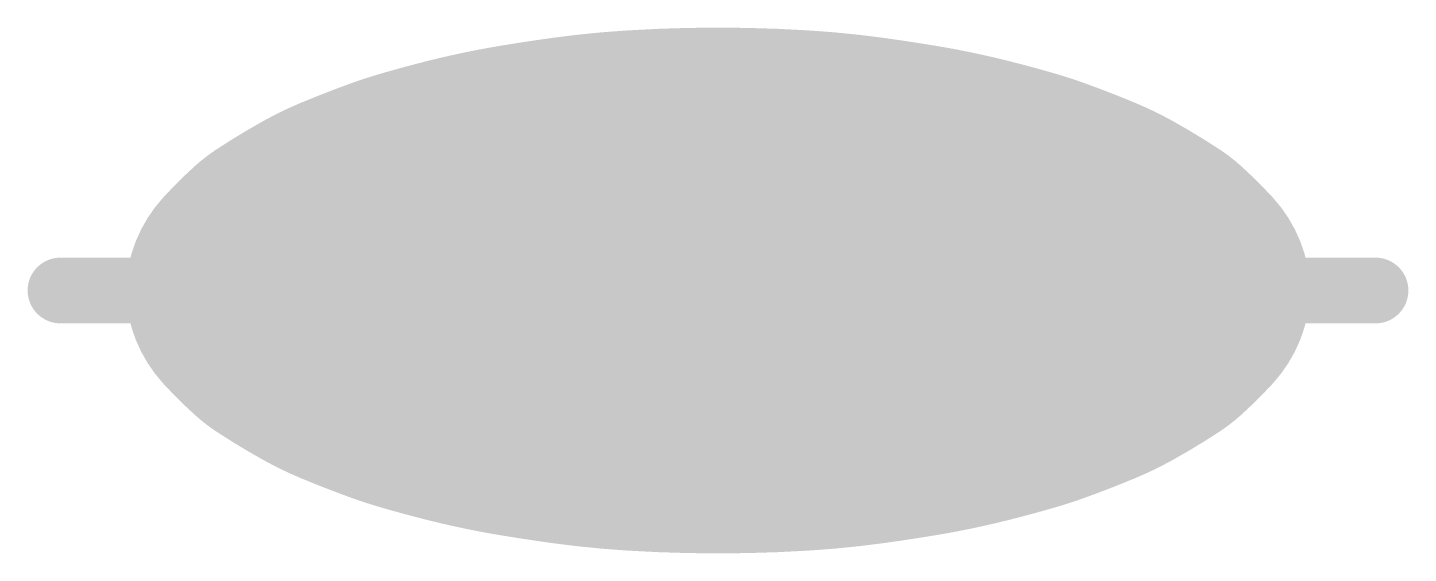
# Model space of a CAD drawing. Extents: x 3.345 to 3.555, y 2.01 to 2.09.
import ezdxf

# ---------------------------------------------------------------- set-up
doc = ezdxf.new("R2010")
doc.units = 0
doc.header["$MEASUREMENT"] = 0
doc.layers.get('0').update_dxf_attribs({"linetype": 'CONTINUOUS'})
doc.layers.add('21', color=251, linetype='CONTINUOUS')
doc.layers.add('51', color=251, linetype='CONTINUOUS')

msp = doc.modelspace()

# ---------------------------------------------------------------- hatches: boundary and pattern name
at = {"linetype": 'ByBlock'}
h = msp.add_hatch(color=256, dxfattribs=at)
h.set_gradient(color1=(204, 153, 0), color2=(204, 153, 0))
edge = h.paths.add_edge_path()
edge.add_arc((3.38017, 2.05), 0.01767, 180, 201.818)
edge.add_arc((3.38179, 2.05065), 0.01942, 201.818, 222.6196)
edge.add_arc((3.4206, 2.08636), 0.07216, 222.6196, 227.7217)
edge.add_arc((3.38838, 2.05093), 0.02427, 227.7217, 236.5255)
edge.add_arc((3.43448, 2.12063), 0.10783, 236.5255, 240.9992)
edge.add_arc((3.4078, 2.0725), 0.0528, 240.9992, 247.3943)
edge.add_arc((3.45269, 2.18033), 0.16961, 247.3943, 250.0798)
edge.add_arc((3.4211, 2.09316), 0.07688, 250.0798, 254.069)
edge.add_arc((3.45608, 2.21569), 0.20431, 254.069, 256.041)
edge.add_arc((3.44092, 2.1547), 0.14147, 256.041, 258.4109)
edge.add_arc((3.43753, 2.13817), 0.12459, 258.4109, 260.6629)
edge.add_arc((3.46824, 2.32498), 0.31391, 260.6629, 262.0817)
edge.add_arc((3.4456, 2.16218), 0.14954, 262.0817, 266.4221)
edge.add_arc((3.45, 2.23253), 0.22003, 266.4221, 270)
edge.add_arc((3.45, 2.23253), 0.22003, 270, 273.5779)
edge.add_arc((3.4544, 2.16218), 0.14954, 273.5779, 277.9183)
edge.add_arc((3.43176, 2.32498), 0.31391, 277.9183, 279.3371)
edge.add_arc((3.46247, 2.13817), 0.12459, 279.3371, 281.5891)
edge.add_arc((3.45908, 2.1547), 0.14147, 281.5891, 283.959)
edge.add_arc((3.44392, 2.21569), 0.20431, 283.959, 285.931)
edge.add_arc((3.4789, 2.09316), 0.07688, 285.931, 289.9202)
edge.add_arc((3.44731, 2.18033), 0.16961, 289.9202, 292.6057)
edge.add_arc((3.4922, 2.0725), 0.0528, 292.6057, 299.0008)
edge.add_arc((3.46552, 2.12063), 0.10783, 299.0008, 303.4745)
edge.add_arc((3.51162, 2.05093), 0.02427, 303.4745, 312.2783)
edge.add_arc((3.4794, 2.08636), 0.07216, 312.2783, 317.3804)
edge.add_arc((3.51821, 2.05065), 0.01942, 317.3804, 338.182)
edge.add_arc((3.51983, 2.05), 0.01767, 338.182, 360)
edge.add_arc((3.51983, 2.05), 0.01767, 360, 381.818)
edge.add_arc((3.51821, 2.04935), 0.01942, 21.818, 42.6196)
edge.add_arc((3.4794, 2.01364), 0.07216, 42.6196, 47.7217)
edge.add_arc((3.51162, 2.04907), 0.02427, 47.7217, 56.5255)
edge.add_arc((3.46552, 1.97937), 0.10783, 56.5255, 60.9992)
edge.add_arc((3.4922, 2.0275), 0.0528, 60.9992, 67.3943)
edge.add_arc((3.44731, 1.91967), 0.16961, 67.3943, 70.0798)
edge.add_arc((3.4789, 2.00684), 0.07688, 70.0798, 74.069)
edge.add_arc((3.44392, 1.88431), 0.20431, 74.069, 76.041)
edge.add_arc((3.45908, 1.9453), 0.14147, 76.041, 78.4109)
edge.add_arc((3.46247, 1.96183), 0.12459, 78.4109, 80.6629)
edge.add_arc((3.43176, 1.77502), 0.31391, 80.6629, 82.0817)
edge.add_arc((3.4544, 1.93782), 0.14954, 82.0817, 86.4221)
edge.add_arc((3.45, 1.86747), 0.22003, 86.4221, 90)
edge.add_arc((3.45, 1.86747), 0.22003, 90, 93.5779)
edge.add_arc((3.4456, 1.93782), 0.14954, 93.5779, 97.9183)
edge.add_arc((3.46824, 1.77502), 0.31391, 97.9183, 99.3371)
edge.add_arc((3.43753, 1.96183), 0.12459, 99.3371, 101.5891)
edge.add_arc((3.44092, 1.9453), 0.14147, 101.5891, 103.959)
edge.add_arc((3.45608, 1.88431), 0.20431, 103.959, 105.931)
edge.add_arc((3.4211, 2.00684), 0.07688, 105.931, 109.9202)
edge.add_arc((3.45269, 1.91967), 0.16961, 109.9202, 112.6057)
edge.add_arc((3.4078, 2.0275), 0.0528, 112.6057, 119.0008)
edge.add_arc((3.43448, 1.97937), 0.10783, 119.0008, 123.4745)
edge.add_arc((3.38838, 2.04907), 0.02427, 123.4745, 132.2783)
edge.add_arc((3.4206, 2.01364), 0.07216, 132.2783, 137.3804)
edge.add_arc((3.38179, 2.04935), 0.01942, 137.3804, 158.182)
edge.add_arc((3.38017, 2.05), 0.01767, 158.182, 180)

# ---------------------------------------------------------------- linework, layer by layer
at = {"linetype": 'ByBlock', "const_width": 0.005}
for points in [[(3.3625, 2.05, 0.095488), (3.36377, 2.04343, 0.091014), (3.3675, 2.0375, 0.022266), (3.37206, 2.03297, 0.038433), (3.375, 2.03068, 0.019523), (3.3822, 2.02632, 0.027911), (3.3875, 2.02376, 0.011718), (3.39491, 2.02087, 0.017408), (3.4, 2.01923, 0.008605), (3.40679, 2.01741, 0.010341), (3.4125, 2.01612, 0.009827), (3.41732, 2.01523, 0.00619), (3.425, 2.01406, 0.018941), (3.43627, 2.01293, 0.015613), (3.45, 2.0125, 0.015613), (3.46373, 2.01293, 0.018941), (3.475, 2.01406, 0.00619), (3.48268, 2.01523, 0.009827), (3.4875, 2.01612, 0.010341), (3.49321, 2.01741, 0.008605), (3.5, 2.01923, 0.017408), (3.50509, 2.02087, 0.011718), (3.5125, 2.02376, 0.027911), (3.5178, 2.02632, 0.019523), (3.525, 2.03068, 0.038433), (3.52794, 2.03297, 0.022266), (3.5325, 2.0375, 0.091014), (3.53623, 2.04343, 0.095488), (3.5375, 2.05, 0.095488), (3.53623, 2.05657, 0.091014), (3.5325, 2.0625, 0.022266), (3.52794, 2.06703, 0.038433), (3.525, 2.06932, 0.019523), (3.5178, 2.07368, 0.027911), (3.5125, 2.07624, 0.011718), (3.50509, 2.07913, 0.017408), (3.5, 2.08077, 0.008605), (3.49321, 2.08259, 0.010341), (3.4875, 2.08388, 0.009827), (3.48268, 2.08477, 0.00619), (3.475, 2.08594, 0.018941), (3.46373, 2.08707, 0.015613), (3.45, 2.0875, 0.015613), (3.43627, 2.08707, 0.018941), (3.425, 2.08594, 0.00619), (3.41732, 2.08477, 0.009827), (3.4125, 2.08388, 0.010341), (3.40679, 2.08259, 0.008605), (3.4, 2.08077, 0.017408), (3.39491, 2.07913, 0.011718), (3.3875, 2.07624, 0.027911), (3.3822, 2.07368, 0.019523), (3.375, 2.06932, 0.038433), (3.37206, 2.06703, 0.022266), (3.3675, 2.0625, 0.091014), (3.36377, 2.05657, 0.095488)], [(3.3475, 2.05, 1), (3.3525, 2.05, 1)], [(3.5475, 2.05, 1), (3.5525, 2.05, 1)]]:
    msp.add_lwpolyline(points, format="xyb", close=True, dxfattribs=at)
at = {"linetype": 'ByBlock'}
for points in [[(3.3625, 2.05, 0.005, 0.005, 0), (3.44, 2.05, 0.005, 0.005, 0)], [(3.46, 2.05, 0.005, 0.005, 0), (3.5375, 2.05, 0.005, 0.005, 0)]]:
    msp.add_lwpolyline(points, format="xyseb", dxfattribs=at)
at = {"layer": '21', "const_width": 0.005}
for points in [[(3.44, 2.025), (3.44, 2.075)], [(3.46, 2.025), (3.46, 2.075)]]:
    msp.add_lwpolyline(points, dxfattribs=at)
at = {"layer": '51', "const_width": 0.01}
for points in [[(3.3625, 2.05), (3.35, 2.05)], [(3.55, 2.05), (3.5375, 2.05)]]:
    msp.add_lwpolyline(points, dxfattribs=at)

doc.saveas('drawing.dxf')
